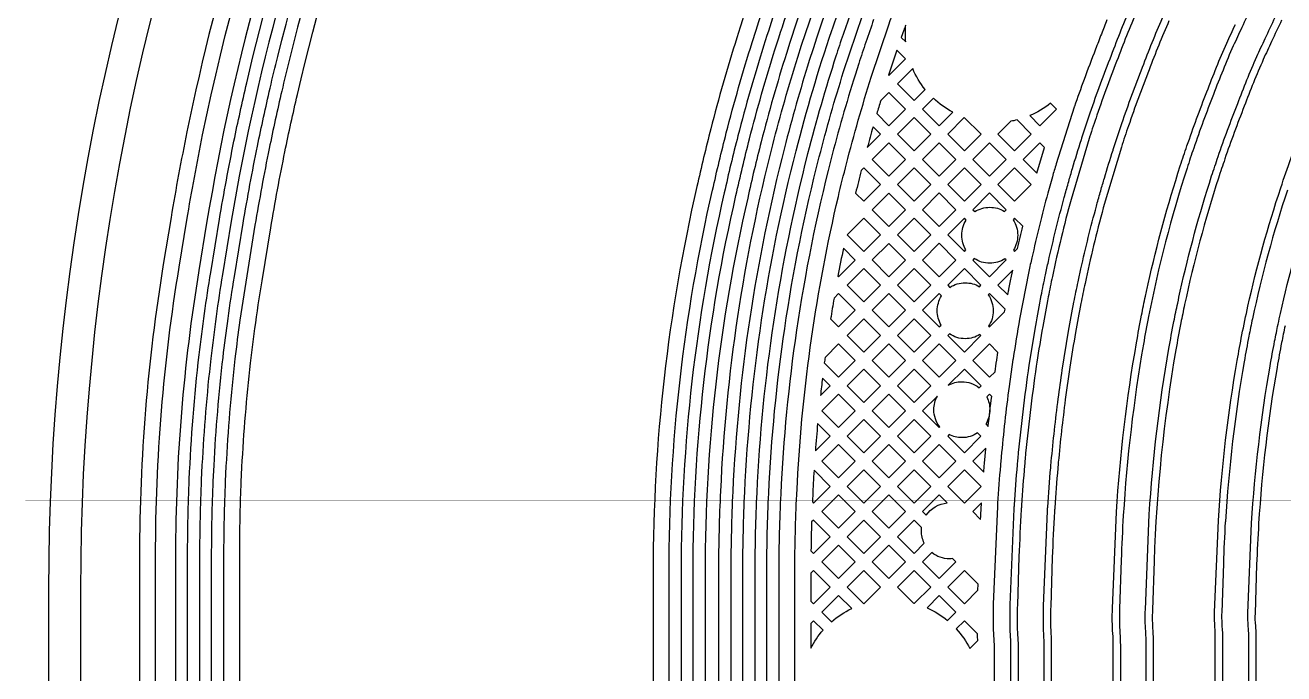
# Model space of a CAD drawing. Extents: x 726 to 3150, y -650 to 148.
# Drawn here: x 2597.65 to 2605.65, y -550.42 to -546.3 of the extents above; entities that cross this region are included whole.
import ezdxf

# ---------------------------------------------------------------- set-up
doc = ezdxf.new("R2010")
doc.units = 0
for name, color, linetype in [('bak_bak_btr2-bcq2792', 8, 'Continuous'), ('bak_outline', 12, 'Continuous'), ('quyukuang', 10, 'Continuous')]:
    doc.layers.add(name, color=color, linetype=linetype)

msp = doc.modelspace()

# ---------------------------------------------------------------- linework, layer by layer
at = {"layer": 'bak_bak_btr2-bcq2792'}
for p, q in [((2603.2171, -546.3781), (2603.2456, -546.4065)), ((2603.1895, -546.4582), (2603.1367, -546.6171)), ((2603.2894, -546.5759), (2603.1924, -546.6729)), ((2603.9915, -547.1524), (2604.0789, -547.2398)), ((2603.926, -547.8573), (2603.8316, -547.9516)), ((2603.8316, -547.9516), (2603.8941, -548.0142)), ((2603.4465, -548.6565), (2603.3522, -548.7508)), ((2603.7547, -548.8338), (2603.7696, -548.8487)), ((2603.7554, -548.987), (2603.6718, -549.0705)), ((2603.6718, -549.0705), (2603.7417, -549.1403)), ((2603.7273, -549.3348), (2603.6718, -549.3903)), ((2603.6718, -549.3903), (2603.7212, -549.4396))]:
    msp.add_line(p, q, dxfattribs=at)
for points in [[(2598.0005, -555.3814), (2598.0005, -549.881, -0.196002), (2602.2464, -539.4663, 0.196006), (2603.017, -537.5762), (2603.017, -506.9827, -0.414216), (2603.8135, -506.1862), (2615.4135, -506.1862, -0.414216), (2616.21, -506.9827), (2616.21, -537.991, -0.202307), (2611.7084, -548.6611, 0.202311), (2611.1935, -549.8813), (2611.1935, -555.3811, 0.202315), (2611.7084, -556.6014, -0.202307), (2616.21, -567.2714), (2616.21, -588.8027, -0.414217), (2615.4135, -589.5993), (2603.8135, -589.5993, -0.414217), (2603.017, -588.8027), (2603.017, -567.6862, 0.196007), (2602.2464, -565.7962, -0.196002)], [(2603.0615, -546.8618), (2603.1384, -546.9387), (2603.2444, -546.8326), (2603.1385, -546.7267), (2603.0862, -546.7791, 0.00213)], [(2603.3522, -546.8326), (2603.4582, -546.9386), (2603.5441, -546.8526, -0.067), (2603.4209, -546.764)], [(2604.0336, -546.8747), (2604.0975, -546.9386), (2604.2034, -546.8328), (2604.1665, -546.7958, -0.0682)], [(2603.8317, -546.9926), (2603.9376, -547.0985), (2604.0436, -546.9925), (2603.953, -546.9019, -0.017712), (2603.9138, -546.9105)], [(2602.9268, -547.3666), (2602.9785, -547.4183), (2603.0845, -547.3123), (2602.9785, -547.2063), (2602.9625, -547.2224, 0.003633)], [(2603.6718, -547.4721), (2603.6843, -547.4845, -0.142302), (2603.7795, -547.4568, -0.138865), (2603.8727, -547.4832), (2603.8839, -547.4721), (2603.7779, -547.3661)], [(2603.512, -547.632), (2603.618, -547.738), (2603.6281, -547.7279, -0.138862), (2603.6017, -547.6346, -0.144411), (2603.6302, -547.5382), (2603.618, -547.526)], [(2603.9275, -547.5362, -0.147835), (2603.9573, -547.6346, -0.142304), (2603.9296, -547.7299), (2603.9376, -547.7379), (2603.9563, -547.7192, -0.003976), (2603.9896, -547.5778), (2603.9377, -547.526)], [(2603.6718, -547.7919), (2603.7777, -547.8978), (2603.8837, -547.7917), (2603.876, -547.784, -0.144412), (2603.7795, -547.8124, -0.14783), (2603.681, -547.7827)], [(2603.512, -547.9518), (2603.5258, -547.9656, -0.14652), (2603.6236, -547.9364, -0.134621), (2603.7142, -547.9613), (2603.7238, -547.9516), (2603.618, -547.8457)], [(2602.7678, -548.1665), (2602.8188, -548.2174), (2602.9246, -548.1115), (2602.8187, -548.0056), (2602.7894, -548.0349, 0.003263)], [(2603.3522, -548.1115), (2603.4581, -548.2174), (2603.4706, -548.2049, -0.134633), (2603.4458, -548.1142, -0.140192), (2603.4726, -548.0202), (2603.4581, -548.0056)], [(2603.77, -548.0133, -0.152049), (2603.8014, -548.1142, -0.146519), (2603.7721, -548.2119), (2603.7777, -548.2175), (2603.8742, -548.1211, -0.0006), (2603.8771, -548.1049), (2603.7777, -548.0055)], [(2603.512, -548.2713), (2603.618, -548.3773), (2603.7238, -548.2714), (2603.7175, -548.2651, -0.140182), (2603.6236, -548.292, -0.152039), (2603.5227, -548.2606)], [(2602.7277, -548.4461), (2602.8188, -548.5372), (2602.9248, -548.4312), (2602.8188, -548.3252), (2602.7322, -548.4117, 0.000916)], [(2603.6718, -548.4312), (2603.7777, -548.5371), (2603.8132, -548.5016, -0.00171), (2603.8238, -548.4293, -0.007792), (2603.8239, -548.4282, -0.011705), (2603.8242, -548.426), (2603.8314, -548.379), (2603.7777, -548.3253)], [(2603.5156, -548.5874, -0.127508), (2603.602, -548.565, -0.168048), (2603.7118, -548.603), (2603.7239, -548.591), (2603.618, -548.4851)], [(2603.512, -548.9107), (2603.618, -549.0166), (2603.7238, -548.9107), (2603.7026, -548.8894, -0.151517), (2603.602, -548.9206, -0.118253), (2603.5213, -548.9013)], [(2602.6428, -549.6402), (2602.6589, -549.6562), (2602.7649, -549.5502), (2602.6589, -549.4442), (2602.647, -549.456, 0.004497)], [(2603.1923, -549.5501), (2603.2983, -549.6561), (2603.3633, -549.591, -0.11456), (2603.3452, -549.5127, -0.028864), (2603.3463, -549.4923), (2603.2982, -549.4442)], [(2603.3522, -549.71), (2603.4582, -549.816), (2603.5641, -549.7101), (2603.5434, -549.6893, -0.028859), (2603.523, -549.6905, -0.171679), (2603.4112, -549.651)], [(2603.1923, -549.8698), (2603.2926, -549.9701, -0.004383), (2603.3016, -549.9726), (2603.4043, -549.8698), (2603.2983, -549.7638)], [(2603.3806, -550.0013, -0.067822), (2603.5109, -550.0828), (2603.5641, -550.0296), (2603.4582, -549.9237)], [(2602.6418, -550.2576, -0.060627), (2602.7196, -550.1442), (2602.6589, -550.0835), (2602.6418, -550.1005)], [(2603.5661, -550.1354, -0.06721), (2603.6532, -550.2603), (2603.7034, -550.2101, -0.004001), (2603.7013, -550.1729), (2603.701, -550.1665), (2603.618, -550.0835)]]:
    msp.add_lwpolyline(points, format="xyb", close=True, dxfattribs=at)
for points in [[(2602.5863, -565.3397, -0.083467), (2599.8562, -561.4141, -0.110726), (2598.4757, -555.2569), (2598.4757, -549.6696, -0.040795), (2598.6254, -547.8379), (2598.675, -547.5377, -0.009448), (2598.7748, -546.9967, -0.144173), (2602.5917, -539.8036, 0.008316), (2602.6644, -539.7269, 0.004219), (2602.6917, -539.6966, 0.180525), (2603.4991, -537.62, 0.016916), (2603.4946, -537.4875, -0.035016), (2603.4922, -537.4539), (2603.4922, -507.1821, -0.10871)], [(2603.6192, -507.1821), (2603.6205, -537.4712, -0.022228), (2603.6211, -537.4767, -0.025925), (2603.6248, -537.6931, -0.017491), (2603.6085, -537.924, -0.018212), (2603.6078, -537.9285, -0.02756), (2603.5493, -538.2886, -0.034614), (2603.4201, -538.7281, -0.005781), (2603.4125, -538.748, -0.103558), (2602.6822, -539.8927, 0.012608), (2602.1918, -540.4202, 0.014836), (2601.6497, -541.0715), (2601.6337, -541.0921, 0.012858), (2601.1969, -541.6825, 0.112449), (2598.8003, -547.5584), (2598.7507, -547.8586, 0.040795), (2598.6027, -549.6696), (2598.6027, -555.2569, 0.196013), (2602.6774, -565.2512, -0.195978), (2603.6195, -567.562)], [(2603.6957, -567.5617, 0.195989), (2602.7317, -565.1974, -0.187785), (2598.6863, -555.7076, -0.007935), (2598.6789, -555.2567), (2598.6792, -549.665, -0.010796), (2598.6899, -549.187, -0.017977), (2598.7529, -548.3934, -0.011902), (2598.8259, -547.8713), (2598.8819, -547.5331, -0.008776), (2598.9738, -547.0377, -0.006698), (2599.0551, -546.6662, -0.095916), (2601.2552, -541.7323, -0.028491)], [(2601.2643, -541.8526, 0.109964), (2598.957, -547.5457), (2598.9011, -547.8837, 0.012259), (2598.8268, -548.4177, 0.015443), (2598.7706, -549.0947), (2598.766, -549.1904, 0.010901), (2598.7554, -549.6697, -0.029433), (2598.7551, -549.6741), (2598.7551, -555.2567, 0.007935), (2598.7625, -555.7051), (2598.7673, -555.832, 0.01793), (2598.8448, -556.8428), (2598.897, -557.2517, 0.007974), (2598.9677, -557.6969, 0.045013), (2599.6293, -560.1503), (2599.6463, -560.1969, 0.010212), (2599.8591, -560.7336, 0.010233), (2600.0942, -561.2623), (2600.1127, -561.3025, 0.04829), (2601.5098, -563.6424, 0.034891), (2602.7864, -565.1444, -0.195962), (2603.7719, -567.5617)], [(2602.7272, -559.0063, -0.043858), (2602.229, -557.1751), (2602.22, -557.1253, -0.007829), (2602.1673, -556.7903), (2602.1265, -556.4725, -0.017878), (2602.0671, -555.7001), (2602.0627, -555.5901, -0.007745), (2602.0571, -555.2547), (2602.0571, -549.7652, -0.011633), (2602.0694, -549.2605, -0.051376), (2602.4, -547.0602, -0.013372), (2602.5594, -546.5022), (2602.5836, -546.4268, -0.115851), (2605.1491, -542.1771, 0.064477)], [(2599.7059, -560.1366, -0.045259), (2599.0429, -557.6836, -0.007971), (2598.9729, -557.2409), (2598.9207, -556.8326, -0.017783), (2598.8441, -555.8356), (2598.839, -555.7021, -0.007924), (2598.8318, -555.2567), (2598.8321, -549.6693, -0.010828), (2598.8425, -549.1965), (2598.8471, -549.0985, -0.015799), (2598.9048, -548.4108, -0.005701), (2598.9361, -548.1641, -0.006205), (2598.9766, -547.8963), (2599.0325, -547.5585, -0.00878), (2599.1234, -547.0682, -0.006698), (2599.2039, -546.7007, -0.003718), (2599.2527, -546.4981, -0.060058), (2600.4472, -543.3523)], [(2600.5141, -543.3889, 0.060111), (2599.3265, -546.5168, 0.003713), (2599.2781, -546.7181, 0.006703), (2599.198, -547.0839, 0.008771), (2599.1077, -547.5711), (2599.0116, -548.1748, 0.005695), (2598.9805, -548.4195, 0.0158), (2598.9232, -549.1024), (2598.9187, -549.1998, 0.010828), (2598.9083, -549.6693), (2598.908, -555.2567, 0.007924), (2598.9151, -555.6997), (2598.9202, -555.8324, 0.01782), (2598.9967, -556.8262, -0.026523), (2598.9969, -556.8301), (2599.0484, -557.2302, 0.007971), (2599.118, -557.6705, 0.045261), (2599.7774, -560.1103)], [(2599.0099, -555.2567), (2599.0104, -549.6123, -0.009517), (2599.0206, -549.2036), (2599.0249, -549.1078, -0.015429), (2599.0797, -548.4472), (2599.1072, -548.228, -0.00713), (2599.1524, -547.9252), (2599.2083, -547.5877, -0.008774), (2599.2979, -547.1038, -0.006695), (2599.3774, -546.7411, -0.058884), (2600.4798, -543.6794)], [(2603.7049, -544.1605, 0.058609), (2602.6561, -546.4502), (2602.6321, -546.525, 0.013374), (2602.4738, -547.0792, 0.051376), (2602.1455, -549.2641, 0.011632), (2602.1333, -549.7652), (2602.1333, -555.2546, 0.007743), (2602.1389, -555.5876), (2602.1432, -555.6969, 0.017878), (2602.2022, -556.464), (2602.2427, -556.7796, 0.007827), (2602.2951, -557.1122), (2602.304, -557.1616, 0.043859), (2602.7987, -558.98)], [(2599.5319, -544.2173, 0.049889), (2598.6749, -546.9768, 0.009441), (2598.5743, -547.5211), (2598.5248, -547.8213, 0.040793), (2598.3736, -549.6694), (2598.3736, -555.2569)], [(2602.9854, -545.1879, 0.029872), (2602.5107, -546.4035, -0.024884), (2602.5094, -546.407, -0.024829), (2602.5085, -546.4105), (2602.4866, -546.4788, 0.013386), (2602.3259, -547.0413, 0.008403), (2602.2403, -547.3984, 0.056756), (2601.9695, -549.7764), (2601.9695, -555.3354, 0.022828), (2602.0538, -556.5082, -0.025737), (2602.0541, -556.5121, -0.01361), (2602.0543, -556.5139, 0.0045), (2602.0786, -556.7083, -0.021654), (2602.0789, -556.7115, -0.009916), (2602.0791, -556.7126), (2602.1449, -557.1385, 0.037936), (2602.5527, -558.7414, 0.012071)], [(2602.3469, -545.8658, 0.010191), (2602.1968, -546.2994, 0.00754), (2602.1928, -546.3118), (2602.1712, -546.3794, 0.01338), (2602.0058, -546.9587, 0.008369), (2601.9177, -547.325, 0.056686), (2601.6391, -549.7743), (2601.6391, -555.3352), (2601.6388, -555.3354, 0.022251), (2601.7208, -556.5081, -0.099166), (2601.7193, -556.5244, 0.206843), (2601.7508, -556.7781, -0.098204), (2601.7561, -556.7934, 0.019068), (2601.7579, -556.8038), (2601.764, -556.846, 0.007885), (2601.8194, -557.196), (2601.8283, -557.247, 0.036587), (2602.2367, -558.8391, 0.018066)], [(2602.4804, -558.7655, -0.037931), (2602.0698, -557.1516, -0.007621), (2602.0175, -556.821, -0.012675), (2602.0161, -556.8117), (2601.9781, -556.5172, -0.022837), (2601.8933, -555.3369, -0.009907), (2601.8933, -555.3357), (2601.8933, -549.7764, -0.056753), (2602.166, -547.3814, -0.008396), (2602.2521, -547.0222, -0.013383), (2602.414, -546.4558), (2602.4382, -546.3801, -0.013503), (2602.6361, -545.8197, -0.002813)], [(2602.3334, -558.8068, -0.036594), (2601.9287, -557.2289, -0.008737), (2601.8668, -556.8447, -0.009433), (2601.865, -556.8321), (2601.8573, -556.7791, 0.098727), (2601.8387, -556.726, -0.206505), (2601.8174, -556.5529, 0.100089), (2601.8221, -556.4962, -0.02209), (2601.7409, -555.341, -0.020719), (2601.741, -555.338, -0.014574), (2601.7409, -555.3359), (2601.7409, -549.7754, -0.056714), (2602.0171, -547.3477, -0.008385), (2602.1046, -546.9841, -0.013383), (2602.2684, -546.4099), (2602.2936, -546.3314, -0.010211), (2602.4426, -545.9009, -0.003269)], [(2602.514, -545.9275, 0.010443), (2602.3628, -546.3649), (2602.3411, -546.4328, 0.01339), (2602.1783, -547.0034, 0.008394), (2602.0914, -547.3649, 0.056712), (2601.8171, -549.7754), (2601.8171, -555.339, 0.022095), (2601.8979, -556.4878, -0.099919), (2601.8905, -556.5744, 0.206664), (2601.9046, -556.6877, -0.098207), (2601.9328, -556.7685), (2601.9422, -556.8334, 0.008745), (2602.0037, -557.2154, 0.012524), (2602.1154, -557.7582, 0.024074), (2602.4058, -558.7829, 0.012245)], [(2603.1392, -558.7247, -0.007951), (2603.0341, -558.4129, -0.008729), (2602.9298, -558.067), (2602.8986, -557.9532, -0.008749), (2602.8104, -557.602), (2602.808, -557.5913, -0.012219), (2602.7061, -557.0958, -0.012895), (2602.7056, -557.0934), (2602.6326, -556.6295, -0.00332), (2602.6153, -556.4938), (2602.6058, -556.4109, -0.017695), (2602.5499, -555.6804), (2602.5402, -555.254), (2602.5402, -549.7659, -0.011614), (2602.5522, -549.2844), (2602.5561, -549.2039, -0.044273), (2602.8169, -547.3893, -0.005188), (2602.8682, -547.1808, -0.013835), (2603.0263, -546.6293), (2603.1376, -546.2974, -0.005497), (2603.2161, -546.0837, -0.00634)], [(2602.8705, -558.9538, -0.019634), (2602.6114, -558.1561), (2602.5794, -558.0393, -0.021393), (2602.379, -557.1476), (2602.3701, -557.0983, -0.007819), (2602.3181, -556.7685), (2602.2778, -556.4547, -0.017856), (2602.2195, -555.6941), (2602.2151, -555.5848, -0.007736), (2602.2095, -555.2544), (2602.2095, -549.7654, -0.011632), (2602.2218, -549.2678, -0.051379), (2602.5478, -547.0984, -0.018621), (2602.7747, -546.3346, -0.002847), (2602.826, -546.187, -0.022916)], [(2603.9142, -554.8028), (2603.9145, -550.2252, -0.010805), (2603.9094, -550.1322, -0.019549), (2603.9102, -549.9823), (2603.9349, -549.3739, -0.005299), (2603.9369, -549.3465, -0.005931), (2603.956, -549.0939, -0.004047), (2603.9596, -549.0528, -0.013972), (2604.0311, -548.4599), (2604.0718, -548.2074, -0.005388), (2604.107, -548.018, -0.004325), (2604.1339, -547.8868, -0.00351), (2604.1525, -547.8015, -0.011693), (2604.2531, -547.3949, -0.009251), (2604.2567, -547.3818, -0.002591), (2604.2814, -547.2933, -0.003175), (2604.3053, -547.2112, -0.005411), (2604.3623, -547.0263, -0.031416), (2604.3633, -547.0238, -0.066321), (2604.365, -547.0181, -0.020763), (2604.3655, -547.0164), (2604.4186, -546.8559, -0.010851), (2604.5532, -546.4913, -0.014635), (2604.6838, -546.1688, -0.008724)], [(2604.7249, -546.187, 0.014668), (2604.5951, -546.5078, 0.010857), (2604.4611, -546.8708, 0.004184), (2604.4141, -547.0117, 0.008848), (2604.4124, -547.0179, -0.017879), (2604.412, -547.0193), (2604.2965, -547.4066, 0.014136), (2604.1779, -547.8963, 0.004328), (2604.1511, -548.0268, 0.005389), (2604.1161, -548.2153, 0.005378), (2604.0794, -548.4409), (2604.0756, -548.4665, 0.013976), (2604.0043, -549.0571, 0.004077), (2604.0008, -549.0979, 0.005948), (2603.9818, -549.35, 0.00538), (2603.9798, -549.377, 0.007046), (2603.9653, -549.6763), (2603.9551, -549.9842, 0.019581), (2603.9544, -550.1309, 0.010866), (2603.9594, -550.2225, -0.014725), (2603.9595, -550.2236, -0.010385), (2603.9603, -550.2414), (2603.9597, -554.8184, 0.006816)], [(2605.4467, -546.1767, 0.004649), (2605.3819, -546.3155, 0.006131), (2605.3279, -546.432, 0.015843), (2605.2022, -546.7399, 0.011025), (2605.0761, -547.0816, 0.004033), (2605.0341, -547.2075, 0.029536), (2604.7889, -548.1518, 0.005389), (2604.7567, -548.3265, 0.027435), (2604.6287, -549.4152, 0.007107), (2604.615, -549.6986), (2604.6046, -550.0074, 0.026569), (2604.6071, -550.1629, -0.017716), (2604.61, -550.2396), (2604.6095, -554.7969, 0.007384)], [(2602.8977, -546.2128, 0.002846), (2602.8467, -546.3594, 0.003436), (2602.8011, -546.4974, 0.015198), (2602.6215, -547.1176, 0.051374), (2602.2979, -549.2715, 0.011632), (2602.2857, -549.7655), (2602.2857, -555.2543, 0.007734), (2602.2913, -555.5822), (2602.2956, -555.691, 0.017852), (2602.3535, -556.446), (2602.3936, -556.7578, 0.007819), (2602.4451, -557.0853), (2602.454, -557.1341, 0.021393), (2602.6529, -558.0195), (2602.6847, -558.1354, 0.019635), (2602.942, -558.9275)], [(2603.0137, -558.9011, -0.019629), (2602.7582, -558.1149), (2602.7267, -557.9996, -0.021399), (2602.5292, -557.1204), (2602.5202, -557.0718, -0.007806), (2602.4692, -556.7471), (2602.4287, -556.4316, -0.017707), (2602.3719, -555.688), (2602.3619, -555.2542), (2602.3619, -549.7656, -0.011631), (2602.3742, -549.2752, -0.024966), (2602.4757, -548.2272, -0.026391), (2602.6957, -547.1362, -0.013371), (2602.8505, -546.5939), (2602.9697, -546.2381, -0.022876)], [(2603.0414, -546.2639, 0.00283), (2602.9914, -546.4081, 0.003436), (2602.9464, -546.5441), (2602.9232, -546.6168, 0.013377), (2602.7694, -547.1554, 0.026394), (2602.551, -548.2386, 0.024961), (2602.4503, -549.2788, 0.011631), (2602.4381, -549.7658), (2602.4381, -555.2541, 0.007725), (2602.4437, -555.5768), (2602.448, -555.6849, 0.017744), (2602.5046, -556.4247, -0.015322), (2602.5049, -556.4268), (2602.5447, -556.7365, 0.007804), (2602.5953, -557.0587), (2602.6042, -557.1069, 0.021399), (2602.8003, -557.9798), (2602.8315, -558.0942, 0.019635), (2603.0853, -558.8749)], [(2604.5248, -546.2669, 0.004005), (2604.4892, -546.3565, 0.004295), (2604.4524, -546.4531, 0.005684), (2604.3791, -546.6454, 0.005046), (2604.3177, -546.8172, -0.019255), (2604.3166, -546.8209), (2604.2018, -547.1805, 0.003175), (2604.1776, -547.2639), (2604.1488, -547.3673, 0.01168), (2604.0471, -547.7783, 0.003478), (2604.0283, -547.8644), (2603.9692, -548.1669, 0.005898), (2603.9283, -548.4179, -0.030019), (2603.927, -548.4238), (2603.9027, -548.5958, 0.010422), (2603.8522, -549.0429, 0.00398), (2603.8484, -549.085, -0.03039), (2603.8476, -549.091, -0.025001), (2603.8474, -549.096, 0.005622), (2603.8289, -549.3378, 0.003311), (2603.828, -549.3559, -0.008984), (2603.8279, -549.3574), (2603.8023, -549.9785, 0.01942), (2603.8016, -550.1358), (2603.8072, -550.2438), (2603.8064, -554.7743)], [(2604.1261, -554.7963), (2604.1259, -550.2094, -0.010868), (2604.1213, -550.1251, -0.019619), (2604.122, -549.9913, -0.023616), (2604.122, -549.9892), (2604.1464, -549.3874, -0.005769), (2604.1482, -549.3623, -0.006009), (2604.1673, -549.1116, -0.004167), (2604.1706, -549.0727, -0.009605), (2604.2154, -548.6729, -0.004398), (2604.2409, -548.4909), (2604.2806, -548.2437, -0.005379), (2604.315, -548.0591, -0.004354), (2604.3412, -547.9306, -0.003529), (2604.3593, -547.8477, -0.011733), (2604.458, -547.4494, -0.014307), (2604.4605, -547.4406, -0.002674), (2604.4853, -547.3514, -0.003189), (2604.5085, -547.2715, -0.005348), (2604.5636, -547.0931, -0.036818), (2604.5645, -547.09), (2604.619, -546.9247, -0.010908), (2604.7511, -546.5669, -0.014726), (2604.878, -546.2541, -0.009383)], [(2604.9192, -546.2721, 0.014761), (2604.7931, -546.5832, 0.01092), (2604.6615, -546.9396, 0.004116), (2604.6164, -547.075), (2604.5014, -547.4612, 0.014163), (2604.3852, -547.9401, 0.004357), (2604.3591, -548.0679, 0.005382), (2604.3249, -548.2517, 0.005376), (2604.2889, -548.4727), (2604.26, -548.6789, 0.009602), (2604.2154, -549.0769, 0.004204), (2604.2121, -549.1154, 0.006031), (2604.1931, -549.366, 0.005849), (2604.1913, -549.3904, 0.007029), (2604.1772, -549.6831), (2604.167, -549.9935, 0.019602), (2604.1662, -550.1237, 0.010856), (2604.1707, -550.206), (2604.1716, -554.8131, 0.006946)], [(2604.7738, -554.7759), (2604.7743, -550.2394, 0.01772), (2604.771, -550.151, -0.026545), (2604.769, -550.0131), (2604.7939, -549.4079, -0.026995), (2604.9186, -548.3544, -0.005396), (2604.9503, -548.183, -0.004361), (2604.9747, -548.0654, -0.003623), (2604.9912, -547.9894, -0.023406), (2605.1904, -547.2581, -0.004025), (2605.2317, -547.135, -0.011085), (2605.3559, -546.7983, -0.015883), (2605.4778, -546.4992, -0.006217), (2605.531, -546.3848, -0.004676), (2605.595, -546.2481, -0.003219)], [(2605.6355, -546.2677, 0.004694), (2605.5716, -546.4042, 0.006233), (2605.5187, -546.5178, 0.015898), (2605.3978, -546.8146, 0.011093), (2605.2742, -547.1497, 0.004025), (2605.2332, -547.2721, 0.025809), (2605.0186, -548.075, 0.004365), (2604.9944, -548.1919, 0.005395), (2604.9629, -548.3624, 0.034538), (2604.8243, -549.7058), (2604.8139, -550.0152, 0.0265), (2604.8159, -550.1481, -0.017649), (2604.8193, -550.2394), (2604.8188, -554.777, 0.007989)], [(2603.245, -546.3005), (2603.244, -546.3015, 0.000851), (2603.2334, -546.3314), (2603.2171, -546.3781)], [(2603.2456, -546.4065, -0.02472), (2603.2428, -546.3504, -0.022003), (2603.245, -546.3005)], [(2604.5597, -550.0057), (2604.5851, -549.3928, -0.026951), (2604.7124, -548.3186, -0.005389), (2604.7448, -548.1429, -0.004373), (2604.7697, -548.0214, -0.003579), (2604.7868, -547.9434, -0.023403), (2604.9913, -547.1934, -0.004033), (2605.0336, -547.0668, -0.011019), (2605.1603, -546.7234, -0.015816), (2605.2869, -546.4134, -0.006119), (2605.3413, -546.2962, -0.004638)], [(2603.1924, -546.6729), (2603.2983, -546.7788), (2603.3691, -546.708, -0.068083), (2603.2894, -546.5759)], [(2605.6581, -557.7637, -0.01077), (2605.5572, -557.4498, -0.005359), (2605.5162, -557.3058, -0.005432), (2605.4735, -557.1454), (2605.4645, -557.1094, -0.056827), (2605.2386, -555.3888, -0.011795), (2605.2183, -555.018, -0.008609), (2605.2147, -554.758), (2605.2125, -550.14, -0.032354), (2605.2094, -550.0289), (2605.233, -549.4472, -0.027292), (2605.353, -548.4299, -0.005403), (2605.383, -548.2675, -0.007175), (2605.421, -548.0859, -0.025515), (2605.6299, -547.3331, -0.013123), (2605.7674, -546.9555, -0.016081)], [(2605.6725, -547.3476, 0.027849), (2605.4497, -548.1654, 0.004421), (2605.4272, -548.2763, 0.00541), (2605.3973, -548.4378, 0.027374), (2605.2777, -549.4534, -0.038018), (2605.2772, -549.4567, 0.007062), (2605.2648, -549.7201), (2605.2544, -550.0305, 0.03235), (2605.2573, -550.1358, -0.024006), (2605.2597, -550.1775), (2605.2597, -554.7844, 0.007741), (2605.2633, -555.0167, 0.011805), (2605.2835, -555.3857, -0.019945), (2605.2836, -555.3873, 0.003171), (2605.2859, -555.4831), (2605.2861, -555.4948, 0.013979), (2605.3112, -555.9196, 0.039307), (2605.5082, -557.0985), (2605.6032, -557.4467, 0.010442), (2605.7007, -557.7492, 0.013722)], [(2605.6703, -557.0582, -0.039304), (2605.4775, -555.9053), (2605.4751, -555.8766, -0.013031), (2605.453, -555.4893), (2605.4504, -555.3787, -0.012003), (2605.4301, -555.0115, -0.008619), (2605.4265, -554.7585), (2605.4265, -550.1773, 0.02396), (2605.4236, -550.1197, -0.03222), (2605.4212, -550.0363), (2605.4444, -549.4637, -0.027375), (2605.5618, -548.4662, -0.005405), (2605.591, -548.3083, -0.004433), (2605.613, -548.2, -0.003685), (2605.6278, -548.1321, -0.025521), (2605.8311, -547.4, -0.013181)], [(2603.8941, -548.0142, -0.000899), (2603.8998, -547.9848, -0.014411), (2603.9004, -547.9821, -0.023093), (2603.9011, -547.9776, -0.002712), (2603.9182, -547.8936), (2603.926, -547.8573)], [(2605.6569, -548.2095, 0.004434), (2605.6352, -548.317, 0.005408), (2605.6061, -548.474, 0.027375), (2605.4893, -549.4666, 0.007154), (2605.4766, -549.7274), (2605.4662, -550.0379, 0.03223), (2605.4684, -550.1155, -0.023836), (2605.4715, -550.1771), (2605.4715, -554.7815, 0.007838), (2605.4751, -555.0101, 0.012026), (2605.4954, -555.3758, -0.019257), (2605.4954, -555.3774, 0.003423), (2605.4977, -555.478), (2605.498, -555.4879, 0.013031), (2605.52, -555.8728), (2605.5223, -555.9013, 0.045974), (2605.7642, -557.238, 0.005311)], [(2603.3522, -548.7508), (2603.4581, -548.8568), (2603.4622, -548.8527, -0.168105), (2603.4242, -548.7428, -0.127498), (2603.4465, -548.6565)], [(2603.7696, -548.8487, -0.004392), (2603.792, -548.6591), (2603.7777, -548.6448), (2603.7604, -548.6622, -0.118298), (2603.7798, -548.7428, -0.135164), (2603.7547, -548.8338)], [(2603.7417, -549.1403, -0.00127), (2603.7462, -549.0872, -0.028717), (2603.747, -549.0815, -0.023446), (2603.7472, -549.0768, -0.003978), (2603.751, -549.0331), (2603.7511, -549.0329, -0.001113), (2603.7554, -548.987)], [(2602.6623, -549.1278, 0.00202), (2602.6575, -549.2094), (2602.6518, -549.3294)], [(2603.3521, -549.3903), (2603.3754, -549.4136, -0.229456), (2603.5092, -549.3354)], [(2603.7212, -549.4396, -0.001811), (2603.7257, -549.3622, -0.009675), (2603.7258, -549.3605), (2603.7265, -549.3505, -0.002721), (2603.7273, -549.3348)], [(2602.7127, -550.0296), (2602.7736, -550.0905, -0.067501), (2602.9016, -550.0067)], [(2605.3511, -558.7394, -0.00819), (2605.2411, -558.4907, -0.03721), (2605.2401, -558.4876, -0.026255), (2605.239, -558.4856, -0.005421), (2605.2372, -558.4814), (2605.0977, -558.1278, -0.004845), (2605.0438, -557.9766), (2604.9323, -557.6288, -0.005107), (2604.8896, -557.4788, -0.005514), (2604.8424, -557.3022, -0.010899), (2604.8403, -557.2925), (2604.8206, -557.2145, -0.016539), (2604.7091, -556.6765, -0.003796), (2604.7053, -556.6536, -0.020413), (2604.6189, -555.9811), (2604.6047, -555.7989, -0.008611), (2604.5736, -555.1704, -0.010862), (2604.5645, -554.8003, -0.038783), (2604.5642, -554.7969), (2604.565, -550.2397, 0.017763), (2604.5622, -550.1659, -0.026559), (2604.5597, -550.0057)]]:
    msp.add_lwpolyline(points, format="xyb", dxfattribs=at)
for points in [[(2603.1367, -546.6171), (2603.1385, -546.619), (2603.2444, -546.5131), (2603.1895, -546.4582)], [(2603.0009, -547.0761), (2603.0845, -546.9925), (2603.0373, -546.9453)], [(2604.0789, -547.2398), (2604.1272, -547.076), (2604.0975, -547.0464), (2603.9915, -547.1524)], [(2602.8146, -547.8937), (2602.8187, -547.8979), (2602.9247, -547.7919), (2602.8492, -547.7163)], [(2602.703, -548.653), (2602.7649, -548.5911), (2602.7157, -548.5419)], [(2602.6707, -549.0048), (2602.7647, -548.9107), (2602.6851, -548.8311)], [(2602.6518, -549.3294), (2602.6589, -549.3364), (2602.7649, -549.2304), (2602.6623, -549.1278)], [(2603.5092, -549.3354), (2603.4581, -549.2843), (2603.3521, -549.3903)], [(2602.9016, -550.0067), (2602.8186, -549.9237), (2602.7127, -550.0296)]]:
    msp.add_lwpolyline(points, dxfattribs=at)
for points in [[(2603.1923, -546.9925), (2603.2983, -547.0985), (2603.4043, -546.9925), (2603.2983, -546.8865)], [(2603.512, -546.9925), (2603.618, -547.0985), (2603.7239, -546.9926), (2603.6179, -546.8866)], [(2603.0324, -547.1524), (2603.1384, -547.2584), (2603.2444, -547.1524), (2603.1384, -547.0464)], [(2603.3522, -547.1524), (2603.4581, -547.2584), (2603.5641, -547.1524), (2603.4582, -547.0464)], [(2603.6719, -547.1524), (2603.7779, -547.2583), (2603.8837, -547.1524), (2603.7778, -547.0465)], [(2603.1923, -547.3123), (2603.2983, -547.4183), (2603.4043, -547.3123), (2603.2983, -547.2063)], [(2603.512, -547.3123), (2603.618, -547.4182), (2603.724, -547.3122), (2603.618, -547.2062)], [(2603.8317, -547.3122), (2603.9377, -547.4182), (2604.0436, -547.3123), (2603.9376, -547.2063)], [(2603.0324, -547.4722), (2603.1384, -547.5782), (2603.2444, -547.4722), (2603.1384, -547.3662)], [(2603.3521, -547.4722), (2603.4581, -547.5781), (2603.5641, -547.4721), (2603.4581, -547.3661)], [(2602.8726, -547.632), (2602.9786, -547.738), (2603.0845, -547.6321), (2602.9785, -547.5261)], [(2603.1923, -547.6321), (2603.2982, -547.738), (2603.4042, -547.632), (2603.2983, -547.5261)], [(2603.0325, -547.7918), (2603.1384, -547.8978), (2603.2443, -547.7919), (2603.1384, -547.686)], [(2603.3521, -547.7919), (2603.4581, -547.8979), (2603.5641, -547.7919), (2603.4581, -547.6859)], [(2602.8726, -547.9518), (2602.9785, -548.0576), (2603.0845, -547.9516), (2602.9786, -547.8457)], [(2603.1923, -547.9516), (2603.2983, -548.0576), (2603.4042, -547.9518), (2603.2982, -547.8457)], [(2603.0324, -548.1115), (2603.1384, -548.2175), (2603.2444, -548.1115), (2603.1384, -548.0055)], [(2602.8726, -548.2713), (2602.9786, -548.3773), (2603.0845, -548.2714), (2602.9785, -548.1654)], [(2603.1923, -548.2714), (2603.2982, -548.3773), (2603.4042, -548.2713), (2603.2983, -548.1654)], [(2603.0325, -548.4312), (2603.1384, -548.5371), (2603.2443, -548.4312), (2603.1384, -548.3253)], [(2603.3521, -548.4312), (2603.4581, -548.5372), (2603.5641, -548.4312), (2603.4581, -548.3252)], [(2602.8726, -548.5911), (2602.9785, -548.697), (2603.0845, -548.591), (2602.9786, -548.4851)], [(2603.1923, -548.591), (2603.2983, -548.697), (2603.4042, -548.5911), (2603.2982, -548.4851)], [(2602.7127, -548.751), (2602.8186, -548.8569), (2602.9246, -548.7508), (2602.8188, -548.645)], [(2603.0324, -548.7508), (2603.1384, -548.8569), (2603.2444, -548.7508), (2603.1384, -548.6448)], [(2602.8725, -548.9107), (2602.9785, -549.0168), (2603.0845, -548.9107), (2602.9785, -548.8047)], [(2603.1923, -548.9107), (2603.2982, -549.0167), (2603.4042, -548.9107), (2603.2983, -548.8047)], [(2602.7127, -549.0705), (2602.8188, -549.1765), (2602.9246, -549.0706), (2602.8186, -548.9646)], [(2603.0324, -549.0706), (2603.1384, -549.1766), (2603.2444, -549.0706), (2603.1384, -548.9646)], [(2603.3521, -549.0706), (2603.4581, -549.1765), (2603.5641, -549.0705), (2603.4581, -548.9645)], [(2602.8726, -549.2304), (2602.9786, -549.3364), (2603.0845, -549.2305), (2602.9785, -549.1245)], [(2603.1922, -549.2305), (2603.2982, -549.3364), (2603.4042, -549.2304), (2603.2982, -549.1244)], [(2603.512, -549.2304), (2603.618, -549.3364), (2603.724, -549.2304), (2603.618, -549.1244)], [(2602.7127, -549.3903), (2602.8187, -549.4963), (2602.9247, -549.3903), (2602.8188, -549.2843)], [(2603.0325, -549.3903), (2603.1384, -549.4962), (2603.2443, -549.3903), (2603.1384, -549.2844)], [(2602.8726, -549.5502), (2602.9785, -549.6561), (2603.0845, -549.5501), (2602.9786, -549.4441)], [(2602.7127, -549.7101), (2602.8186, -549.816), (2602.9246, -549.7099), (2602.8187, -549.604)], [(2603.0324, -549.7099), (2603.1384, -549.816), (2603.2444, -549.71), (2603.1384, -549.6039)], [(2602.6418, -549.9587), (2602.6589, -549.9757), (2602.7647, -549.8698), (2602.6589, -549.764), (2602.6418, -549.781)], [(2602.8725, -549.8698), (2602.9785, -549.9759), (2603.0845, -549.8698), (2602.9785, -549.7638)], [(2603.5121, -549.8698), (2603.618, -549.9757), (2603.7036, -549.8901), (2603.7049, -549.8509), (2603.618, -549.764)]]:
    msp.add_lwpolyline(points, close=True, dxfattribs=at)
for centre, radius, start, end in [((2612.9144, -549.7619), 10.2708, 164.08376, 164.84125), ((2612.9131, -549.7671), 10.2708, 168.48216, 169.49084), ((2612.9131, -549.767), 10.2707, 173.14933, 173.77295), ((2612.9131, -549.767), 10.2707, 174.77163, 175.74381)]:
    msp.add_arc(centre, radius, start, end, dxfattribs=at)
at = {"layer": 'bak_outline'}
msp.add_lwpolyline([(2603.8135, -505.9827), (2615.4135, -505.9827, -0.414215), (2616.4135, -506.9827), (2616.4135, -537.9908, -0.202312), (2611.8504, -548.8069, 0.202309), (2611.397, -549.8813), (2611.397, -555.3811, 0.202309), (2611.8504, -556.4556, -0.202312), (2616.4135, -567.2716), (2616.4135, -588.8027, -0.414215), (2615.4135, -589.8027), (2603.8135, -589.8027, -0.414215), (2602.8135, -588.8027), (2602.8135, -567.6862, 0.196013), (2602.1008, -565.9384, -0.196007), (2597.797, -555.3811), (2597.797, -549.8813, -0.196007), (2602.1008, -539.324, 0.196013), (2602.8135, -537.5762), (2602.8135, -506.9827, -0.414215)], format="xyb", close=True, dxfattribs=at)
at = {"layer": 'quyukuang', "const_width": 0.001}
msp.add_lwpolyline([(2597.6469, -557.2513), (2597.6469, -549.3182), (2610.6043, -549.3182), (2610.6043, -557.2513)], close=True, dxfattribs=at)

doc.saveas('drawing.dxf')
